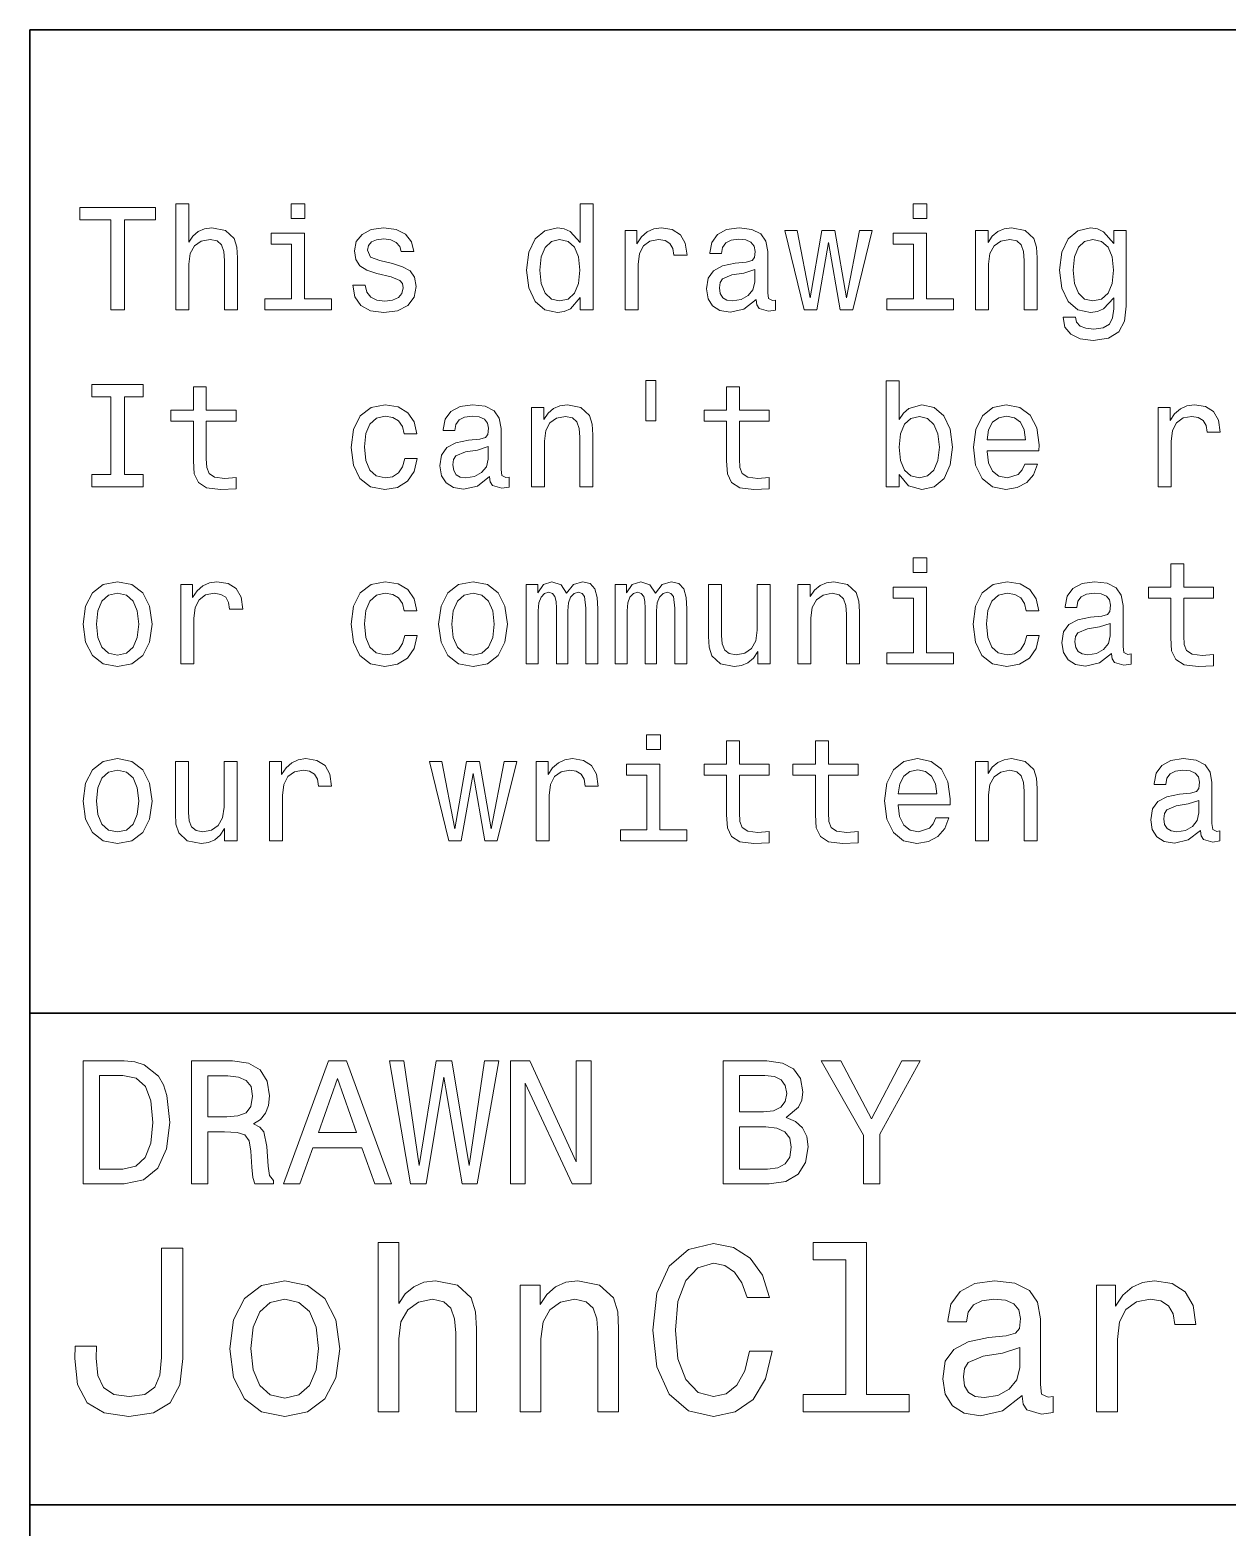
# Model space of a CAD drawing. Extents: x 0 to 1189, y 0 to 841.
# Drawn here: x 979 to 1008.22, y 43.46 to 80 of the extents above; entities that cross this region are included whole.
import ezdxf

# ---------------------------------------------------------------- set-up
doc = ezdxf.new("R2010")
doc.units = 0

msp = doc.modelspace()

# ---------------------------------------------------------------- linework, layer by layer
at = {"color": 7, "lineweight": 35}
for p, q in [((979, 20), (979, 80)), ((979, 80), (1169, 80)), ((979, 56), (1044, 56)), ((979, 44), (1169, 44))]:
    msp.add_line(p, q, dxfattribs=at)
at = {"color": 7, "lineweight": 13}
for points in [[(980.97406, 73.169312), (981.305481, 73.169312), (981.305481, 75.366714), (982.061951, 75.366714), (982.061951, 75.669312), (980.213989, 75.669312), (980.213989, 75.366714), (980.97406, 75.366714)], [(982.562683, 73.169312), (982.8797, 73.169312), (982.8797, 74.286026), (982.912109, 74.541786), (983.016602, 74.729111), (983.17865, 74.844383), (983.394836, 74.887611), (983.567749, 74.851585), (983.675781, 74.754326), (983.729858, 74.592224), (983.747864, 74.376083), (983.747864, 73.169312), (984.064819, 73.169312), (984.064819, 74.440926), (984.050415, 74.696686), (983.985596, 74.909225), (983.773071, 75.103752), (983.44165, 75.172195), (983.261536, 75.14698), (983.106628, 75.078537), (982.976929, 74.970467), (982.8797, 74.822769), (982.8797, 75.755768), (982.562683, 75.755768)], [(985.711121, 75.755768), (985.376099, 75.755768), (985.376099, 75.395538), (985.711121, 75.395538)], [(992.425781, 73.4683), (992.425781, 73.169312), (992.742798, 73.169312), (992.742798, 75.755768), (992.429382, 75.755768), (992.429382, 74.808357), (992.188049, 75.082138), (992.040344, 75.14698), (991.871033, 75.172195), (991.564819, 75.100143), (991.327087, 74.898415), (991.17218, 74.574211), (991.118164, 74.138329), (991.17218, 73.702454), (991.327087, 73.374641), (991.564819, 73.169312), (991.871033, 73.100868), (992.040344, 73.126083), (992.19165, 73.190926)], [(1000.891235, 75.755768), (1000.556213, 75.755768), (1000.556213, 75.395538), (1000.891235, 75.395538)], [(985.700317, 73.435883), (985.700317, 75.03891), (984.886169, 75.03891), (984.886169, 74.768738), (985.383301, 74.768738), (985.383301, 73.435883), (984.734863, 73.435883), (984.734863, 73.169312), (986.355896, 73.169312), (986.355896, 73.435883)], [(987.84729, 74.296837), (987.541077, 74.368881), (987.314148, 74.451729), (987.238464, 74.62104), (987.260071, 74.739914), (987.335754, 74.82637), (987.458191, 74.880409), (987.634705, 74.902023), (987.804016, 74.880409), (987.937317, 74.815567), (988.023804, 74.7183), (988.059814, 74.588623), (988.369629, 74.588623), (988.369629, 74.595825), (988.315552, 74.829971), (988.167847, 75.013695), (987.937317, 75.128967), (987.634705, 75.172195), (987.328552, 75.128967), (987.105164, 75.010086), (986.964722, 74.83358), (986.921448, 74.610237), (986.953918, 74.394096), (987.054749, 74.242798), (987.220459, 74.134727), (987.461792, 74.059082), (987.814819, 73.972626), (988.031006, 73.882568), (988.088623, 73.810524), (988.110229, 73.702454), (988.07782, 73.569168), (987.991333, 73.4683), (987.850891, 73.403458), (987.663574, 73.381851), (987.465454, 73.403458), (987.32135, 73.479111), (987.22406, 73.601585), (987.184448, 73.770897), (986.878235, 73.770897), (986.92865, 73.482712), (987.076355, 73.273781), (987.310547, 73.147697), (987.634705, 73.100868), (987.973328, 73.147697), (988.221924, 73.273781), (988.37323, 73.47551), (988.427246, 73.73848), (988.387634, 73.965424), (988.27594, 74.120323), (988.092224, 74.221184)], [(993.524475, 73.169312), (993.841492, 73.169312), (993.841492, 74.275223), (993.873901, 74.541786), (993.971191, 74.732712), (994.1297, 74.847984), (994.342224, 74.887611), (994.500732, 74.862396), (994.619629, 74.790352), (994.69165, 74.66787), (994.716858, 74.502167), (995.037476, 74.502167), (994.994263, 74.793953), (994.875366, 75.002884), (994.677246, 75.128967), (994.407043, 75.172195), (994.223328, 75.143372), (994.064819, 75.071327), (993.924377, 74.948853), (993.812683, 74.783142), (993.812683, 75.103752), (993.524475, 75.103752)], [(996.723328, 73.421471), (996.723328, 73.410667), (996.741333, 73.288185), (996.79541, 73.201729), (997.022339, 73.133286), (997.198853, 73.162109), (997.198853, 73.407066), (997.12323, 73.396255), (997.022339, 73.443085), (997.004333, 73.587181), (997.004333, 74.588623), (996.961121, 74.844383), (996.835022, 75.024498), (996.615295, 75.132568), (996.305481, 75.172195), (996.002869, 75.128967), (995.779541, 75.006485), (995.639038, 74.815567), (995.592224, 74.5634), (995.592224, 74.541786), (995.876831, 74.541786), (995.902039, 74.693085), (995.981262, 74.801155), (996.110962, 74.865997), (996.294678, 74.891212), (996.471191, 74.873199), (996.59729, 74.819168), (996.672913, 74.72551), (996.69812, 74.595825), (996.683716, 74.444527), (996.626099, 74.368881), (996.481995, 74.332855), (996.211792, 74.304039), (995.902039, 74.239197), (995.682251, 74.123924), (995.552612, 73.94381), (995.513, 73.677238), (995.549011, 73.439484), (995.660645, 73.26297), (995.840759, 73.151299), (996.089355, 73.111671), (996.424377, 73.187325)], [(998.200317, 73.169312), (998.488464, 74.811966), (998.776672, 73.169312), (999.079285, 73.169312), (999.554749, 75.103752), (999.248535, 75.103752), (998.927979, 73.461098), (998.643372, 75.103752), (998.329956, 75.103752), (998.04541, 73.461098), (997.724792, 75.103752), (997.42218, 75.103752), (997.897705, 73.169312)], [(1000.880432, 73.435883), (1000.880432, 75.03891), (1000.066284, 75.03891), (1000.066284, 74.768738), (1000.563416, 74.768738), (1000.563416, 73.435883), (999.914978, 73.435883), (999.914978, 73.169312), (1001.536011, 73.169312), (1001.536011, 73.435883)], [(1002.079956, 73.169312), (1002.396973, 73.169312), (1002.396973, 74.286026), (1002.429382, 74.541786), (1002.533875, 74.729111), (1002.695984, 74.844383), (1002.912109, 74.887611), (1003.085022, 74.851585), (1003.193115, 74.754326), (1003.247131, 74.592224), (1003.265137, 74.376083), (1003.265137, 73.169312), (1003.582153, 73.169312), (1003.582153, 74.440926), (1003.567749, 74.696686), (1003.502869, 74.909225), (1003.290344, 75.103752), (1002.958923, 75.172195), (1002.775208, 75.14698), (1002.6203, 75.078537), (1002.487061, 74.963257), (1002.382568, 74.808357), (1002.382568, 75.103752), (1002.079956, 75.103752)], [(1005.754333, 73.255768), (1005.754333, 75.103752), (1005.451721, 75.103752), (1005.451721, 74.790352), (1005.203186, 75.074928), (1005.05188, 75.14698), (1004.882568, 75.172195), (1004.576355, 75.100143), (1004.338623, 74.898415), (1004.183716, 74.574211), (1004.1297, 74.138329), (1004.183716, 73.698853), (1004.338623, 73.374641), (1004.576355, 73.169312), (1004.882568, 73.100868), (1005.055481, 73.126083), (1005.199585, 73.190926), (1005.451721, 73.464699), (1005.451721, 73.190926), (1005.422913, 72.974785), (1005.343689, 72.819885), (1005.192383, 72.729828), (1004.965454, 72.697411), (1004.767273, 72.719025), (1004.626831, 72.773056), (1004.543945, 72.866714), (1004.518738, 72.992798), (1004.212524, 72.992798), (1004.212524, 72.978386), (1004.259399, 72.747841), (1004.403442, 72.574928), (1004.634033, 72.463257), (1004.947388, 72.423637), (1005.322083, 72.477669), (1005.570618, 72.628967), (1005.711121, 72.891937)], [(991.925049, 74.887611), (992.134033, 74.837181), (992.292542, 74.696686), (992.386169, 74.46254), (992.42218, 74.138329), (992.386169, 73.810524), (992.292542, 73.57637), (992.134033, 73.432281), (991.925049, 73.385452), (991.726929, 73.432281), (991.575684, 73.57637), (991.474792, 73.814125), (991.442383, 74.138329), (991.474792, 74.458939), (991.575684, 74.693085), (991.726929, 74.837181)], [(1004.45752, 74.138329), (1004.489929, 74.458939), (1004.587158, 74.696686), (1004.738464, 74.837181), (1004.940186, 74.887611), (1005.152771, 74.837181), (1005.311218, 74.696686), (1005.408508, 74.458939), (1005.444519, 74.138329), (1005.408508, 73.810524), (1005.311218, 73.57637), (1005.152771, 73.432281), (1004.940186, 73.385452), (1004.738464, 73.432281), (1004.587158, 73.57637), (1004.489929, 73.814125)], [(996.687317, 73.846542), (996.644104, 73.659225), (996.528809, 73.515129), (996.355896, 73.421471), (996.143372, 73.389053), (996.00647, 73.407066), (995.909241, 73.464699), (995.847961, 73.565567), (995.829956, 73.706055), (995.84436, 73.832138), (995.902039, 73.922195), (996.132568, 74.023056), (996.424377, 74.066284), (996.687317, 74.15274)], [(980.97406, 69.15274), (980.513, 69.15274), (980.513, 68.850143), (981.766602, 68.850143), (981.766602, 69.15274), (981.305481, 69.15274), (981.305481, 71.047546), (981.766602, 71.047546), (981.766602, 71.350143), (980.513, 71.350143), (980.513, 71.047546), (980.97406, 71.047546)], [(982.987732, 70.44957), (982.987732, 69.480545), (983.009399, 69.167145), (983.110229, 68.951012), (983.311951, 68.824928), (983.654175, 68.7817), (984.028809, 68.799713), (984.028809, 69.073486), (983.755066, 69.051872), (983.50647, 69.080688), (983.37323, 69.170746), (983.315552, 69.322044), (983.304749, 69.534584), (983.304749, 70.44957), (984.028809, 70.44957), (984.028809, 70.719742), (983.304749, 70.719742), (983.304749, 71.285301), (982.987732, 71.285301), (982.987732, 70.719742), (982.440186, 70.719742), (982.440186, 70.44957)], [(994.03241, 71.440201), (994.03241, 70.460373), (994.273804, 70.460373), (994.273804, 71.440201)], [(995.999268, 70.44957), (995.999268, 69.480545), (996.020874, 69.167145), (996.121765, 68.951012), (996.323486, 68.824928), (996.66571, 68.7817), (997.040344, 68.799713), (997.040344, 69.073486), (996.766602, 69.051872), (996.518005, 69.080688), (996.384705, 69.170746), (996.327087, 69.322044), (996.316284, 69.534584), (996.316284, 70.44957), (997.040344, 70.44957), (997.040344, 70.719742), (996.316284, 70.719742), (996.316284, 71.285301), (995.999268, 71.285301), (995.999268, 70.719742), (995.451721, 70.719742), (995.451721, 70.44957)], [(1000.210388, 69.149132), (1000.444519, 68.871758), (1000.765137, 68.7817), (1001.067749, 68.850143), (1001.309082, 69.055473), (1001.460388, 69.383286), (1001.518005, 69.81916), (1001.460388, 70.255043), (1001.305481, 70.579247), (1001.067749, 70.780975), (1000.765137, 70.853027), (1000.44812, 70.759369), (1000.318481, 70.644089), (1000.210388, 70.489189), (1000.210388, 71.4366), (999.893372, 71.4366), (999.893372, 68.850143), (1000.210388, 68.850143)], [(988.131836, 70.143372), (988.445251, 70.143372), (988.380432, 70.431557), (988.225525, 70.658501), (987.984131, 70.798988), (987.670776, 70.853027), (987.324951, 70.780975), (987.061951, 70.579247), (986.89624, 70.251442), (986.838623, 69.811958), (986.892639, 69.376083), (987.054749, 69.051872), (987.310547, 68.850143), (987.659973, 68.7817), (987.969727, 68.835732), (988.211121, 68.98703), (988.376831, 69.224785), (988.448853, 69.541786), (988.14624, 69.541786), (988.092224, 69.340057), (987.991333, 69.188759), (987.84729, 69.0951), (987.670776, 69.066284), (987.450989, 69.113113), (987.292542, 69.257202), (987.195251, 69.491356), (987.162842, 69.822769), (987.195251, 70.146973), (987.296143, 70.381126), (987.458191, 70.525215), (987.670776, 70.575645), (987.858093, 70.543228), (987.998535, 70.460373), (988.092224, 70.323486)], [(990.21759, 69.102303), (990.21759, 69.091499), (990.235596, 68.969017), (990.289612, 68.882561), (990.516602, 68.814117), (990.693115, 68.842941), (990.693115, 69.087898), (990.617432, 69.077087), (990.516602, 69.123917), (990.498535, 69.268013), (990.498535, 70.269455), (990.455322, 70.525215), (990.329285, 70.70533), (990.109497, 70.8134), (989.799744, 70.853027), (989.497131, 70.809799), (989.273804, 70.687317), (989.133301, 70.496399), (989.086487, 70.244232), (989.086487, 70.222618), (989.371033, 70.222618), (989.39624, 70.373917), (989.475525, 70.481987), (989.605164, 70.546829), (989.78894, 70.572044), (989.965454, 70.554031), (990.091492, 70.5), (990.167175, 70.406342), (990.192383, 70.276657), (990.177979, 70.125359), (990.1203, 70.049713), (989.976257, 70.013687), (989.706055, 69.984871), (989.39624, 69.920029), (989.176514, 69.804756), (989.046814, 69.624641), (989.007202, 69.35807), (989.043213, 69.120316), (989.154907, 68.943802), (989.335022, 68.83213), (989.583557, 68.792503), (989.918579, 68.868156)], [(991.237061, 68.850143), (991.554016, 68.850143), (991.554016, 69.966858), (991.586487, 70.222618), (991.690918, 70.409943), (991.853027, 70.525215), (992.069153, 70.568443), (992.242065, 70.532417), (992.350159, 70.435158), (992.404175, 70.273056), (992.42218, 70.056915), (992.42218, 68.850143), (992.739197, 68.850143), (992.739197, 70.121758), (992.724792, 70.377518), (992.659973, 70.590057), (992.447388, 70.784584), (992.116028, 70.853027), (991.932251, 70.827812), (991.777405, 70.759369), (991.644104, 70.644089), (991.539612, 70.489189), (991.539612, 70.784584), (991.237061, 70.784584)], [(1001.193787, 69.81916), (1001.157776, 69.494957), (1001.060547, 69.257202), (1000.90564, 69.113113), (1000.711121, 69.066284), (1000.498535, 69.113113), (1000.343689, 69.257202), (1000.246399, 69.491356), (1000.213989, 69.81916), (1000.246399, 70.143372), (1000.343689, 70.377518), (1000.498535, 70.518013), (1000.711121, 70.568443), (1000.90564, 70.518013), (1001.060547, 70.373917), (1001.157776, 70.139771)], [(1002.357361, 69.725502), (1003.625366, 69.725502), (1003.628967, 69.873199), (1003.57135, 70.28746), (1003.412842, 70.59726), (1003.160645, 70.784584), (1002.825684, 70.853027), (1002.497864, 70.780975), (1002.245667, 70.579247), (1002.083557, 70.251442), (1002.02594, 69.81916), (1002.079956, 69.376083), (1002.242065, 69.051872), (1002.490662, 68.850143), (1002.814819, 68.7817), (1003.095825, 68.828529), (1003.326355, 68.951012), (1003.495667, 69.145531), (1003.592957, 69.4049), (1003.279541, 69.4049), (1003.214722, 69.260803), (1003.121033, 69.15274), (1002.854492, 69.066284), (1002.64917, 69.105904), (1002.494263, 69.231987), (1002.393372, 69.437317), (1002.357361, 69.714699)], [(1002.357361, 69.992073), (1002.396973, 70.240631), (1002.494263, 70.424355), (1002.641968, 70.536026), (1002.836487, 70.575645), (1003.027405, 70.536026), (1003.175049, 70.424355), (1003.265137, 70.240631), (1003.297546, 69.992073)], [(1006.536011, 68.850143), (1006.853027, 68.850143), (1006.853027, 69.956055), (1006.885437, 70.222618), (1006.982727, 70.413544), (1007.141235, 70.528816), (1007.35376, 70.568443), (1007.512268, 70.543228), (1007.631104, 70.471184), (1007.703186, 70.348701), (1007.728394, 70.182999), (1008.049011, 70.182999), (1008.005798, 70.474785), (1007.886902, 70.683716), (1007.688782, 70.809799), (1007.418579, 70.853027), (1007.234863, 70.824203), (1007.076355, 70.752159), (1006.935913, 70.629684), (1006.824219, 70.463974), (1006.824219, 70.784584), (1006.536011, 70.784584)], [(990.18158, 69.527374), (990.138306, 69.340057), (990.023071, 69.195961), (989.850159, 69.102303), (989.637634, 69.069885), (989.500732, 69.087898), (989.403442, 69.145531), (989.342224, 69.246399), (989.324219, 69.386887), (989.338623, 69.51297), (989.39624, 69.603027), (989.626831, 69.703888), (989.918579, 69.747116), (990.18158, 69.833572)], [(1000.891235, 67.117439), (1000.556213, 67.117439), (1000.556213, 66.75721), (1000.891235, 66.75721)], [(1006.842224, 66.130409), (1006.842224, 65.161385), (1006.863831, 64.847984), (1006.964722, 64.631851), (1007.166443, 64.505768), (1007.508667, 64.46254), (1007.883301, 64.480553), (1007.883301, 64.754326), (1007.609497, 64.732712), (1007.360962, 64.761528), (1007.227661, 64.851585), (1007.170044, 65.002884), (1007.159241, 65.215424), (1007.159241, 66.130409), (1007.883301, 66.130409), (1007.883301, 66.400581), (1007.159241, 66.400581), (1007.159241, 66.966141), (1006.842224, 66.966141), (1006.842224, 66.400581), (1006.294678, 66.400581), (1006.294678, 66.130409)], [(980.300415, 65.496399), (980.358093, 65.056923), (980.523804, 64.732712), (980.786743, 64.530983), (981.139771, 64.46254), (981.489197, 64.530983), (981.752197, 64.729111), (981.917847, 65.053314), (981.979126, 65.496399), (981.917847, 65.935883), (981.752197, 66.263695), (981.489197, 66.461823), (981.139771, 66.533867), (980.786743, 66.461823), (980.523804, 66.260086), (980.358093, 65.935883)], [(982.68158, 64.530983), (982.998535, 64.530983), (982.998535, 65.636894), (983.031006, 65.903458), (983.128235, 66.094383), (983.286743, 66.209656), (983.499268, 66.249283), (983.657776, 66.224068), (983.776672, 66.152023), (983.848694, 66.029541), (983.873901, 65.863838), (984.194519, 65.863838), (984.151306, 66.155624), (984.03241, 66.364555), (983.83429, 66.490639), (983.564148, 66.533867), (983.380432, 66.505043), (983.221924, 66.432999), (983.081421, 66.310524), (982.969727, 66.144814), (982.969727, 66.465424), (982.68158, 66.465424)], [(988.131836, 65.824211), (988.445251, 65.824211), (988.380432, 66.112396), (988.225525, 66.33934), (987.984131, 66.479828), (987.670776, 66.533867), (987.324951, 66.461823), (987.061951, 66.260086), (986.89624, 65.932281), (986.838623, 65.492798), (986.892639, 65.056923), (987.054749, 64.732712), (987.310547, 64.530983), (987.659973, 64.46254), (987.969727, 64.516571), (988.211121, 64.66787), (988.376831, 64.905624), (988.448853, 65.222626), (988.14624, 65.222626), (988.092224, 65.020897), (987.991333, 64.869598), (987.84729, 64.77594), (987.670776, 64.747124), (987.450989, 64.793953), (987.292542, 64.938042), (987.195251, 65.172195), (987.162842, 65.503609), (987.195251, 65.827812), (987.296143, 66.061966), (987.458191, 66.206055), (987.670776, 66.256485), (987.858093, 66.224068), (987.998535, 66.141212), (988.092224, 66.004326)], [(988.974792, 65.496399), (989.03241, 65.056923), (989.19812, 64.732712), (989.461121, 64.530983), (989.814148, 64.46254), (990.163574, 64.530983), (990.426514, 64.729111), (990.592224, 65.053314), (990.653442, 65.496399), (990.592224, 65.935883), (990.426514, 66.263695), (990.163574, 66.461823), (989.814148, 66.533867), (989.461121, 66.461823), (989.19812, 66.260086), (989.03241, 65.935883)], [(991.110962, 64.530983), (991.402771, 64.530983), (991.402771, 65.824211), (991.420776, 66.018738), (991.474792, 66.159225), (991.557617, 66.242081), (991.66571, 66.274498), (991.752197, 66.245682), (991.809814, 66.173637), (991.838623, 66.051155), (991.849426, 65.889053), (991.849426, 64.530983), (992.12323, 64.530983), (992.12323, 65.824211), (992.141235, 66.015129), (992.195251, 66.155624), (992.281677, 66.242081), (992.389771, 66.274498), (992.476257, 66.245682), (992.533875, 66.173637), (992.569885, 65.889053), (992.569885, 64.530983), (992.861694, 64.530983), (992.861694, 65.867439), (992.843689, 66.144814), (992.786011, 66.357353), (992.670776, 66.487038), (992.483459, 66.533867), (992.263672, 66.461823), (992.09436, 66.252884), (991.961121, 66.458214), (991.737732, 66.533867), (991.53241, 66.461823), (991.391907, 66.260086), (991.391907, 66.465424), (991.110962, 66.465424)], [(993.279541, 64.530983), (993.57135, 64.530983), (993.57135, 65.824211), (993.589355, 66.018738), (993.643372, 66.159225), (993.726257, 66.242081), (993.83429, 66.274498), (993.920776, 66.245682), (993.978394, 66.173637), (994.007202, 66.051155), (994.018005, 65.889053), (994.018005, 64.530983), (994.291809, 64.530983), (994.291809, 65.824211), (994.309814, 66.015129), (994.363831, 66.155624), (994.450317, 66.242081), (994.55835, 66.274498), (994.644836, 66.245682), (994.702454, 66.173637), (994.738464, 65.889053), (994.738464, 64.530983), (995.030273, 64.530983), (995.030273, 65.867439), (995.012268, 66.144814), (994.95459, 66.357353), (994.839355, 66.487038), (994.652039, 66.533867), (994.432251, 66.461823), (994.263, 66.252884), (994.1297, 66.458214), (993.906372, 66.533867), (993.700989, 66.461823), (993.560547, 66.260086), (993.560547, 66.465424), (993.279541, 66.465424)], [(997.742798, 64.530983), (998.059814, 64.530983), (998.059814, 65.647697), (998.092224, 65.903458), (998.196716, 66.090782), (998.358765, 66.206055), (998.574951, 66.249283), (998.747864, 66.213257), (998.855896, 66.115997), (998.909973, 65.953896), (998.927979, 65.737755), (998.927979, 64.530983), (999.244934, 64.530983), (999.244934, 65.802597), (999.23053, 66.058357), (999.16571, 66.270897), (998.953186, 66.465424), (998.621765, 66.533867), (998.438049, 66.508652), (998.283142, 66.440208), (998.149841, 66.324928), (998.04541, 66.170029), (998.04541, 66.465424), (997.742798, 66.465424)], [(1003.311951, 65.824211), (1003.625366, 65.824211), (1003.560547, 66.112396), (1003.40564, 66.33934), (1003.164246, 66.479828), (1002.850891, 66.533867), (1002.505066, 66.461823), (1002.242065, 66.260086), (1002.076355, 65.932281), (1002.018738, 65.492798), (1002.072754, 65.056923), (1002.234863, 64.732712), (1002.490662, 64.530983), (1002.840088, 64.46254), (1003.149841, 64.516571), (1003.391235, 64.66787), (1003.556946, 64.905624), (1003.628967, 65.222626), (1003.326355, 65.222626), (1003.272339, 65.020897), (1003.171448, 64.869598), (1003.027405, 64.77594), (1002.850891, 64.747124), (1002.631104, 64.793953), (1002.472656, 64.938042), (1002.375366, 65.172195), (1002.342957, 65.503609), (1002.375366, 65.827812), (1002.476257, 66.061966), (1002.638306, 66.206055), (1002.850891, 66.256485), (1003.038208, 66.224068), (1003.178711, 66.141212), (1003.272339, 66.004326)], [(1005.397705, 64.783142), (1005.397705, 64.772339), (1005.41571, 64.649857), (1005.469727, 64.5634), (1005.696716, 64.494957), (1005.87323, 64.523781), (1005.87323, 64.768738), (1005.797546, 64.757927), (1005.696716, 64.804756), (1005.678711, 64.948853), (1005.678711, 65.950294), (1005.635437, 66.206055), (1005.509399, 66.386169), (1005.289612, 66.49424), (1004.979858, 66.533867), (1004.677246, 66.490639), (1004.453918, 66.368156), (1004.313416, 66.177238), (1004.266602, 65.925072), (1004.266602, 65.903458), (1004.551147, 65.903458), (1004.576355, 66.054756), (1004.65564, 66.162827), (1004.785339, 66.227669), (1004.969055, 66.252884), (1005.145569, 66.234871), (1005.271606, 66.18084), (1005.34729, 66.087181), (1005.372498, 65.957497), (1005.358093, 65.806198), (1005.300415, 65.730553), (1005.156372, 65.694527), (1004.886169, 65.66571), (1004.576355, 65.600868), (1004.356628, 65.485596), (1004.226929, 65.305481), (1004.187317, 65.03891), (1004.223328, 64.801155), (1004.335022, 64.624641), (1004.515137, 64.51297), (1004.763672, 64.473343), (1005.098694, 64.548996)], [(980.624634, 65.5), (980.657043, 65.824211), (980.757935, 66.058357), (980.920044, 66.202454), (981.139771, 66.252884), (981.355896, 66.202454), (981.518005, 66.061966), (981.618896, 65.824211), (981.654907, 65.5), (981.618896, 65.172195), (981.518005, 64.934441), (981.355896, 64.790352), (981.139771, 64.743523), (980.920044, 64.790352), (980.757935, 64.934441), (980.657043, 65.172195)], [(989.299011, 65.5), (989.331421, 65.824211), (989.432312, 66.058357), (989.59436, 66.202454), (989.814148, 66.252884), (990.030273, 66.202454), (990.192383, 66.061966), (990.293213, 65.824211), (990.329285, 65.5), (990.293213, 65.172195), (990.192383, 64.934441), (990.030273, 64.790352), (989.814148, 64.743523), (989.59436, 64.790352), (989.432312, 64.934441), (989.331421, 65.172195)], [(997.065552, 66.465424), (996.748535, 66.465424), (996.748535, 65.348709), (996.712524, 65.08934), (996.608093, 64.902023), (996.445984, 64.786743), (996.233459, 64.750725), (996.064148, 64.779541), (995.956055, 64.865997), (995.894836, 65.013695), (995.880432, 65.222626), (995.880432, 66.465424), (995.563416, 66.465424), (995.563416, 65.19381), (995.574219, 64.938042), (995.642639, 64.72551), (995.851562, 64.530983), (996.186584, 64.46254), (996.366699, 64.487755), (996.521606, 64.552597), (996.654907, 64.664268), (996.763, 64.82637), (996.763, 64.530983), (997.065552, 64.530983)], [(1000.880432, 64.797554), (1000.880432, 66.400581), (1000.066284, 66.400581), (1000.066284, 66.130409), (1000.563416, 66.130409), (1000.563416, 64.797554), (999.914978, 64.797554), (999.914978, 64.530983), (1001.536011, 64.530983), (1001.536011, 64.797554)], [(1005.361694, 65.208214), (1005.318481, 65.020897), (1005.203186, 64.876801), (1005.030273, 64.783142), (1004.817749, 64.750725), (1004.680847, 64.768738), (1004.583557, 64.82637), (1004.522339, 64.927238), (1004.504333, 65.067726), (1004.518738, 65.19381), (1004.576355, 65.283867), (1004.806946, 65.384727), (1005.098694, 65.427956), (1005.361694, 65.514412)], [(994.385437, 62.798275), (994.050415, 62.798275), (994.050415, 62.438042), (994.385437, 62.438042)], [(995.999268, 61.811241), (995.999268, 60.84222), (996.020874, 60.52882), (996.121765, 60.312683), (996.323486, 60.186604), (996.66571, 60.143375), (997.040344, 60.161385), (997.040344, 60.435162), (996.766602, 60.413548), (996.518005, 60.442368), (996.384705, 60.532425), (996.327087, 60.68372), (996.316284, 60.896255), (996.316284, 61.811241), (997.040344, 61.811241), (997.040344, 62.081413), (996.316284, 62.081413), (996.316284, 62.646976), (995.999268, 62.646976), (995.999268, 62.081413), (995.451721, 62.081413), (995.451721, 61.811241)], [(998.167847, 61.811241), (998.167847, 60.84222), (998.189514, 60.52882), (998.290344, 60.312683), (998.492065, 60.186604), (998.83429, 60.143375), (999.208923, 60.161385), (999.208923, 60.435162), (998.935181, 60.413548), (998.686584, 60.442368), (998.553345, 60.532425), (998.495667, 60.68372), (998.484863, 60.896255), (998.484863, 61.811241), (999.208923, 61.811241), (999.208923, 62.081413), (998.484863, 62.081413), (998.484863, 62.646976), (998.167847, 62.646976), (998.167847, 62.081413), (997.6203, 62.081413), (997.6203, 61.811241)], [(980.300415, 61.177238), (980.358093, 60.737755), (980.523804, 60.413548), (980.786743, 60.211819), (981.139771, 60.143375), (981.489197, 60.211819), (981.752197, 60.409946), (981.917847, 60.734154), (981.979126, 61.177238), (981.917847, 61.616718), (981.752197, 61.944527), (981.489197, 62.142654), (981.139771, 62.214699), (980.786743, 62.142654), (980.523804, 61.940926), (980.358093, 61.616718)], [(984.054016, 62.146255), (983.737061, 62.146255), (983.737061, 61.029541), (983.700989, 60.770176), (983.596558, 60.582855), (983.434448, 60.467583), (983.221924, 60.431561), (983.052612, 60.460377), (982.944519, 60.546833), (982.883301, 60.694527), (982.868896, 60.903461), (982.868896, 62.146255), (982.55188, 62.146255), (982.55188, 60.874641), (982.562683, 60.618877), (982.631104, 60.406342), (982.840088, 60.211819), (983.175049, 60.143375), (983.355164, 60.168591), (983.510071, 60.233433), (983.643372, 60.345104), (983.751465, 60.507206), (983.751465, 60.211819), (984.054016, 60.211819)], [(984.850159, 60.211819), (985.167175, 60.211819), (985.167175, 61.317726), (985.199585, 61.584297), (985.296814, 61.775219), (985.455322, 61.890491), (985.667847, 61.930119), (985.826355, 61.904903), (985.945251, 61.832855), (986.017273, 61.710377), (986.042542, 61.54467), (986.363098, 61.54467), (986.319885, 61.83646), (986.200989, 62.045391), (986.002869, 62.171474), (985.732727, 62.214699), (985.549011, 62.185883), (985.390503, 62.113834), (985.25, 61.991356), (985.138306, 61.825653), (985.138306, 62.146255), (984.850159, 62.146255)], [(989.52594, 60.211819), (989.814148, 61.854469), (990.102295, 60.211819), (990.404907, 60.211819), (990.880432, 62.146255), (990.574219, 62.146255), (990.253601, 60.503605), (989.969055, 62.146255), (989.65564, 62.146255), (989.371033, 60.503605), (989.050415, 62.146255), (988.747864, 62.146255), (989.223328, 60.211819)], [(991.355896, 60.211819), (991.672913, 60.211819), (991.672913, 61.317726), (991.705322, 61.584297), (991.802612, 61.775219), (991.961121, 61.890491), (992.173645, 61.930119), (992.332153, 61.904903), (992.450989, 61.832855), (992.523071, 61.710377), (992.548279, 61.54467), (992.868896, 61.54467), (992.825684, 61.83646), (992.706787, 62.045391), (992.508667, 62.171474), (992.238464, 62.214699), (992.054749, 62.185883), (991.89624, 62.113834), (991.755798, 61.991356), (991.644104, 61.825653), (991.644104, 62.146255), (991.355896, 62.146255)], [(1000.188782, 61.087177), (1001.456787, 61.087177), (1001.460388, 61.234875), (1001.402771, 61.649139), (1001.244263, 61.958939), (1000.992065, 62.146255), (1000.657043, 62.214699), (1000.329285, 62.142654), (1000.077087, 61.940926), (999.914978, 61.613117), (999.857361, 61.18084), (999.911377, 60.737755), (1000.073486, 60.413548), (1000.322021, 60.211819), (1000.64624, 60.143375), (1000.927246, 60.190205), (1001.157776, 60.312683), (1001.327087, 60.507206), (1001.424377, 60.766575), (1001.110962, 60.766575), (1001.046143, 60.622482), (1000.952454, 60.514412), (1000.685913, 60.427956), (1000.48053, 60.467583), (1000.325684, 60.593662), (1000.224792, 60.798996), (1000.188782, 61.07637)], [(1002.079956, 60.211819), (1002.396973, 60.211819), (1002.396973, 61.328533), (1002.429382, 61.584297), (1002.533875, 61.771618), (1002.695984, 61.88689), (1002.912109, 61.930119), (1003.085022, 61.894096), (1003.193115, 61.796833), (1003.247131, 61.634727), (1003.265137, 61.418591), (1003.265137, 60.211819), (1003.582153, 60.211819), (1003.582153, 61.483433), (1003.567749, 61.739197), (1003.502869, 61.951733), (1003.290344, 62.146255), (1002.958923, 62.214699), (1002.775208, 62.189484), (1002.6203, 62.12104), (1002.487061, 62.005768), (1002.382568, 61.850868), (1002.382568, 62.146255), (1002.079956, 62.146255)], [(1007.566284, 60.463982), (1007.566284, 60.453175), (1007.58429, 60.330696), (1007.638306, 60.24424), (1007.865295, 60.175797), (1008.041809, 60.204613), (1008.041809, 60.44957), (1007.966125, 60.438763), (1007.865295, 60.485596), (1007.84729, 60.629684), (1007.84729, 61.631126), (1007.804016, 61.88689), (1007.677979, 62.067005), (1007.458252, 62.175076), (1007.148438, 62.214699), (1006.845825, 62.171474), (1006.622498, 62.048996), (1006.481995, 61.85807), (1006.435181, 61.605911), (1006.435181, 61.584297), (1006.719727, 61.584297), (1006.744995, 61.735596), (1006.824219, 61.843662), (1006.953918, 61.908504), (1007.137634, 61.93372), (1007.314148, 61.91571), (1007.440186, 61.861675), (1007.515869, 61.768013), (1007.541077, 61.638332), (1007.526672, 61.487034), (1007.469055, 61.411385), (1007.324951, 61.375362), (1007.054749, 61.346546), (1006.744995, 61.281704), (1006.525208, 61.166431), (1006.395569, 60.986313), (1006.355896, 60.719746), (1006.391968, 60.481991), (1006.503601, 60.305477), (1006.683716, 60.193806), (1006.932312, 60.154182), (1007.267273, 60.229832)], [(980.624634, 61.18084), (980.657043, 61.505047), (980.757935, 61.739197), (980.920044, 61.883289), (981.139771, 61.93372), (981.355896, 61.883289), (981.518005, 61.742798), (981.618896, 61.505047), (981.654907, 61.18084), (981.618896, 60.853027), (981.518005, 60.615276), (981.355896, 60.471184), (981.139771, 60.424355), (980.920044, 60.471184), (980.757935, 60.615276), (980.657043, 60.853027)], [(994.374634, 60.47839), (994.374634, 62.081413), (993.560547, 62.081413), (993.560547, 61.811241), (994.057617, 61.811241), (994.057617, 60.47839), (993.409241, 60.47839), (993.409241, 60.211819), (995.030273, 60.211819), (995.030273, 60.47839)], [(1000.188782, 61.353748), (1000.228394, 61.60231), (1000.325684, 61.786026), (1000.473328, 61.897697), (1000.667847, 61.937325), (1000.858765, 61.897697), (1001.00647, 61.786026), (1001.096558, 61.60231), (1001.128967, 61.353748)], [(1007.530273, 60.889053), (1007.487061, 60.701733), (1007.371765, 60.55764), (1007.198853, 60.463982), (1006.986328, 60.431561), (1006.849426, 60.44957), (1006.752197, 60.507206), (1006.690918, 60.60807), (1006.672913, 60.748562), (1006.687317, 60.874641), (1006.744995, 60.964699), (1006.975525, 61.065567), (1007.267273, 61.108791), (1007.530273, 61.195248)], [(981.296814, 54.837173), (980.298279, 54.837173), (980.298279, 51.837173), (981.296814, 51.837173), (981.768005, 51.932274), (982.118164, 52.221901), (982.33429, 52.693081), (982.412109, 53.337173), (982.342957, 53.994232), (982.25647, 54.253601), (982.135437, 54.461094), (981.785278, 54.742073), (981.556213, 54.811237)], [(982.939453, 51.837173), (983.341492, 51.837173), (983.341492, 53.103745), (983.752136, 53.103745), (984.054749, 53.090775), (984.244934, 53.030258), (984.348694, 52.887608), (984.391907, 52.632561), (984.413574, 52.243515), (984.439453, 51.988472), (984.491333, 51.837173), (984.945251, 51.837173), (984.945251, 51.919308), (984.845825, 52.040344), (984.811218, 52.265129), (984.781006, 52.749279), (984.70752, 53.108067), (984.608093, 53.220459), (984.452454, 53.302593), (984.625366, 53.41066), (984.746399, 53.561958), (984.824219, 53.752159), (984.850159, 53.981266), (984.789612, 54.344379), (984.616699, 54.616714), (984.331421, 54.780979), (983.942383, 54.837173), (982.939453, 54.837173)], [(985.19165, 51.837173), (985.589355, 51.837173), (985.904907, 52.719017), (987.102295, 52.719017), (987.417847, 51.837173), (987.824219, 51.837173), (986.726196, 54.841496), (986.285278, 54.841496)], [(988.291077, 51.837173), (988.671448, 51.837173), (989.10376, 54.43948), (989.549011, 51.837173), (989.912109, 51.837173), (990.439453, 54.841496), (990.093689, 54.841496), (989.721924, 52.286739), (989.293945, 54.841496), (988.917847, 54.841496), (988.498535, 52.286739), (988.126831, 54.841496), (987.772339, 54.841496)], [(990.724792, 51.837173), (991.083557, 51.837173), (991.083557, 54.296829), (992.233459, 51.837173), (992.695984, 51.837173), (992.695984, 54.837173), (992.332825, 54.837173), (992.332825, 52.377518), (991.195984, 54.837173), (990.724792, 54.837173)], [(997.455322, 53.45821), (997.757935, 53.708931), (997.835754, 53.877518), (997.861694, 54.085011), (997.805481, 54.409218), (997.636902, 54.642651), (997.364563, 54.785301), (996.984131, 54.837173), (995.916443, 54.837173), (995.916443, 51.837173), (997.044678, 51.837173), (997.446655, 51.897694), (997.744934, 52.074924), (997.930847, 52.355904), (997.995667, 52.736309), (997.956787, 52.991352), (997.853027, 53.203167), (997.684448, 53.358788)], [(999.742065, 51.837173), (999.742065, 53.051872), (1000.727661, 54.841496), (1000.278076, 54.841496), (999.538879, 53.419308), (998.791077, 54.841496), (998.311218, 54.841496), (999.340088, 53.025936), (999.340088, 51.837173)], [(981.266541, 54.478386), (981.595093, 54.413544), (981.819885, 54.214695), (981.953918, 53.860229), (981.997131, 53.337173), (981.949585, 52.831409), (981.815552, 52.476944), (981.586426, 52.265129), (981.266541, 52.195965), (980.700317, 52.195965), (980.700317, 54.478386)], [(983.829956, 54.469738), (984.093689, 54.443802), (984.279541, 54.361668), (984.39624, 54.210373), (984.435181, 53.972622), (984.391907, 53.721901), (984.275208, 53.570602), (984.076355, 53.492794), (983.804016, 53.47118), (983.341492, 53.47118), (983.341492, 54.469738)], [(996.902039, 53.592216), (996.314148, 53.592216), (996.314148, 54.478386), (996.936584, 54.478386), (997.170044, 54.452446), (997.33429, 54.374638), (997.433716, 54.240631), (997.468323, 54.041786), (997.429382, 53.842937), (997.325623, 53.704609), (997.148438, 53.618153)], [(986.043213, 53.086452), (986.505737, 54.409218), (986.968323, 53.086452)], [(996.997131, 52.195965), (996.314148, 52.195965), (996.314148, 53.229103), (996.958191, 53.229103), (997.23053, 53.198845), (997.425049, 53.108067), (997.541809, 52.952446), (997.580688, 52.727665), (997.541809, 52.48991), (997.433716, 52.325645), (997.252136, 52.226223)], [(982.20929, 47.594261), (982.168945, 47.167747), (982.047913, 46.873798), (981.800049, 46.695126), (981.419617, 46.643253), (981.044983, 46.695126), (980.79718, 46.86227), (980.653076, 47.156219), (980.612732, 47.582733), (980.624268, 47.870918), (980.10553, 47.870918), (980.093994, 47.576969), (980.163147, 46.937199), (980.399475, 46.493397), (980.808716, 46.245556), (981.413879, 46.159103), (982.013306, 46.245556), (982.422546, 46.493397), (982.658813, 46.931435), (982.733765, 47.571205), (982.733765, 50.268612), (982.20929, 50.268612)], [(987.494568, 46.268612), (988.00177, 46.268612), (988.00177, 48.055355), (988.05365, 48.464577), (988.220825, 48.76429), (988.480164, 48.948727), (988.825989, 49.017891), (989.102661, 48.960255), (989.275574, 48.804634), (989.362, 48.545269), (989.390808, 48.199448), (989.390808, 46.268612), (989.89801, 46.268612), (989.89801, 48.303192), (989.875, 48.712418), (989.77124, 49.052475), (989.431152, 49.363712), (988.90094, 49.473221), (988.612732, 49.432877), (988.364868, 49.323368), (988.15741, 49.150455), (988.00177, 48.914146), (988.00177, 50.40694), (987.494568, 50.40694)], [(996.560852, 47.755642), (996.445557, 47.271492), (996.255371, 46.925671), (995.990234, 46.712418), (995.679016, 46.643253), (995.304382, 46.746998), (995.010437, 47.058239), (994.814453, 47.565441), (994.751038, 48.268612), (994.814453, 48.966019), (995.004639, 49.478985), (995.298584, 49.790226), (995.679016, 49.899734), (995.955688, 49.842098), (996.191956, 49.680717), (996.376404, 49.421349), (996.503235, 49.063999), (997.050781, 49.063999), (996.877869, 49.611549), (996.578125, 50.026535), (996.168945, 50.285904), (995.679016, 50.37812), (995.068054, 50.234032), (994.601196, 49.83057), (994.301514, 49.167747), (994.197754, 48.268612), (994.301514, 47.369476), (994.601196, 46.706654), (995.068054, 46.297432), (995.679016, 46.159103), (996.215027, 46.268612), (996.647339, 46.574089), (996.952759, 47.075527), (997.114197, 47.755642)], [(998.912415, 49.980427), (998.912415, 46.695126), (997.869202, 46.695126), (997.869202, 46.268612), (1000.457092, 46.268612), (1000.457092, 46.695126), (999.419617, 46.695126), (999.419617, 50.40694), (998.117065, 50.40694), (998.117065, 49.980427)], [(983.875, 47.813282), (983.967224, 47.110111), (984.2323, 46.591377), (984.653076, 46.268612), (985.217896, 46.159103), (985.776978, 46.268612), (986.197754, 46.585613), (986.462891, 47.104347), (986.560852, 47.813282), (986.462891, 48.516449), (986.197754, 49.040947), (985.776978, 49.357948), (985.217896, 49.473221), (984.653076, 49.357948), (984.2323, 49.035183), (983.967224, 48.516449)], [(990.964294, 46.268612), (991.471497, 46.268612), (991.471497, 48.055355), (991.523376, 48.464577), (991.690552, 48.76429), (991.94989, 48.948727), (992.295715, 49.017891), (992.572388, 48.960255), (992.7453, 48.804634), (992.831726, 48.545269), (992.860596, 48.199448), (992.860596, 46.268612), (993.367798, 46.268612), (993.367798, 48.303192), (993.344727, 48.712418), (993.240967, 49.052475), (992.90094, 49.363712), (992.370667, 49.473221), (992.076721, 49.432877), (991.828857, 49.323368), (991.615601, 49.138927), (991.448486, 48.89109), (991.448486, 49.363712), (990.964294, 49.363712)], [(1003.212158, 46.67207), (1003.212158, 46.654778), (1003.240967, 46.458813), (1003.327454, 46.320484), (1003.690552, 46.210976), (1003.972961, 46.257084), (1003.972961, 46.649014), (1003.851929, 46.631725), (1003.690552, 46.706654), (1003.661743, 46.937199), (1003.661743, 48.539505), (1003.592529, 48.948727), (1003.390808, 49.236912), (1003.039246, 49.409821), (1002.543579, 49.473221), (1002.059387, 49.40406), (1001.702087, 49.208092), (1001.477295, 48.902618), (1001.402344, 48.499161), (1001.402344, 48.464577), (1001.857666, 48.464577), (1001.89801, 48.706654), (1002.024841, 48.879562), (1002.2323, 48.983311), (1002.526245, 49.023655), (1002.808716, 48.994835), (1003.010437, 48.908382), (1003.13147, 48.758526), (1003.171814, 48.551033), (1003.148743, 48.308956), (1003.056519, 48.18792), (1002.825989, 48.130283), (1002.393738, 48.084175), (1001.89801, 47.980427), (1001.546448, 47.79599), (1001.338928, 47.507805), (1001.275574, 47.081291), (1001.333191, 46.70089), (1001.511841, 46.418468), (1001.800049, 46.239792), (1002.197754, 46.176392), (1002.733765, 46.297432)], [(1005.033447, 46.268612), (1005.54071, 46.268612), (1005.54071, 48.038063), (1005.592529, 48.464577), (1005.748169, 48.770054), (1006.00177, 48.954491), (1006.341858, 49.017891), (1006.595459, 48.977547), (1006.785645, 48.86227), (1006.90094, 48.666306), (1006.941284, 48.401176), (1007.454224, 48.401176), (1007.385071, 48.868034), (1007.194885, 49.202328), (1006.877869, 49.40406), (1006.445557, 49.473221), (1006.151611, 49.427113), (1005.89801, 49.31184), (1005.673218, 49.115875), (1005.494568, 48.850746), (1005.494568, 49.363712), (1005.033447, 49.363712)], [(984.393738, 47.819046), (984.445557, 48.337776), (984.606995, 48.712418), (984.866333, 48.942963), (985.217896, 49.023655), (985.563721, 48.942963), (985.82312, 48.718178), (985.984497, 48.337776), (986.042114, 47.819046), (985.984497, 47.294548), (985.82312, 46.914146), (985.563721, 46.683598), (985.217896, 46.608669), (984.866333, 46.683598), (984.606995, 46.914146), (984.445557, 47.294548)], [(1003.154541, 47.352184), (1003.085327, 47.052475), (1002.90094, 46.821926), (1002.624268, 46.67207), (1002.28418, 46.620197), (1002.065186, 46.649014), (1001.909546, 46.741234), (1001.811584, 46.902618), (1001.782776, 47.127403), (1001.805786, 47.329132), (1001.89801, 47.473225), (1002.266907, 47.634605), (1002.733765, 47.70377), (1003.154541, 47.842098)]]:
    msp.add_lwpolyline(points, close=True, dxfattribs=at)

doc.saveas('drawing.dxf')
